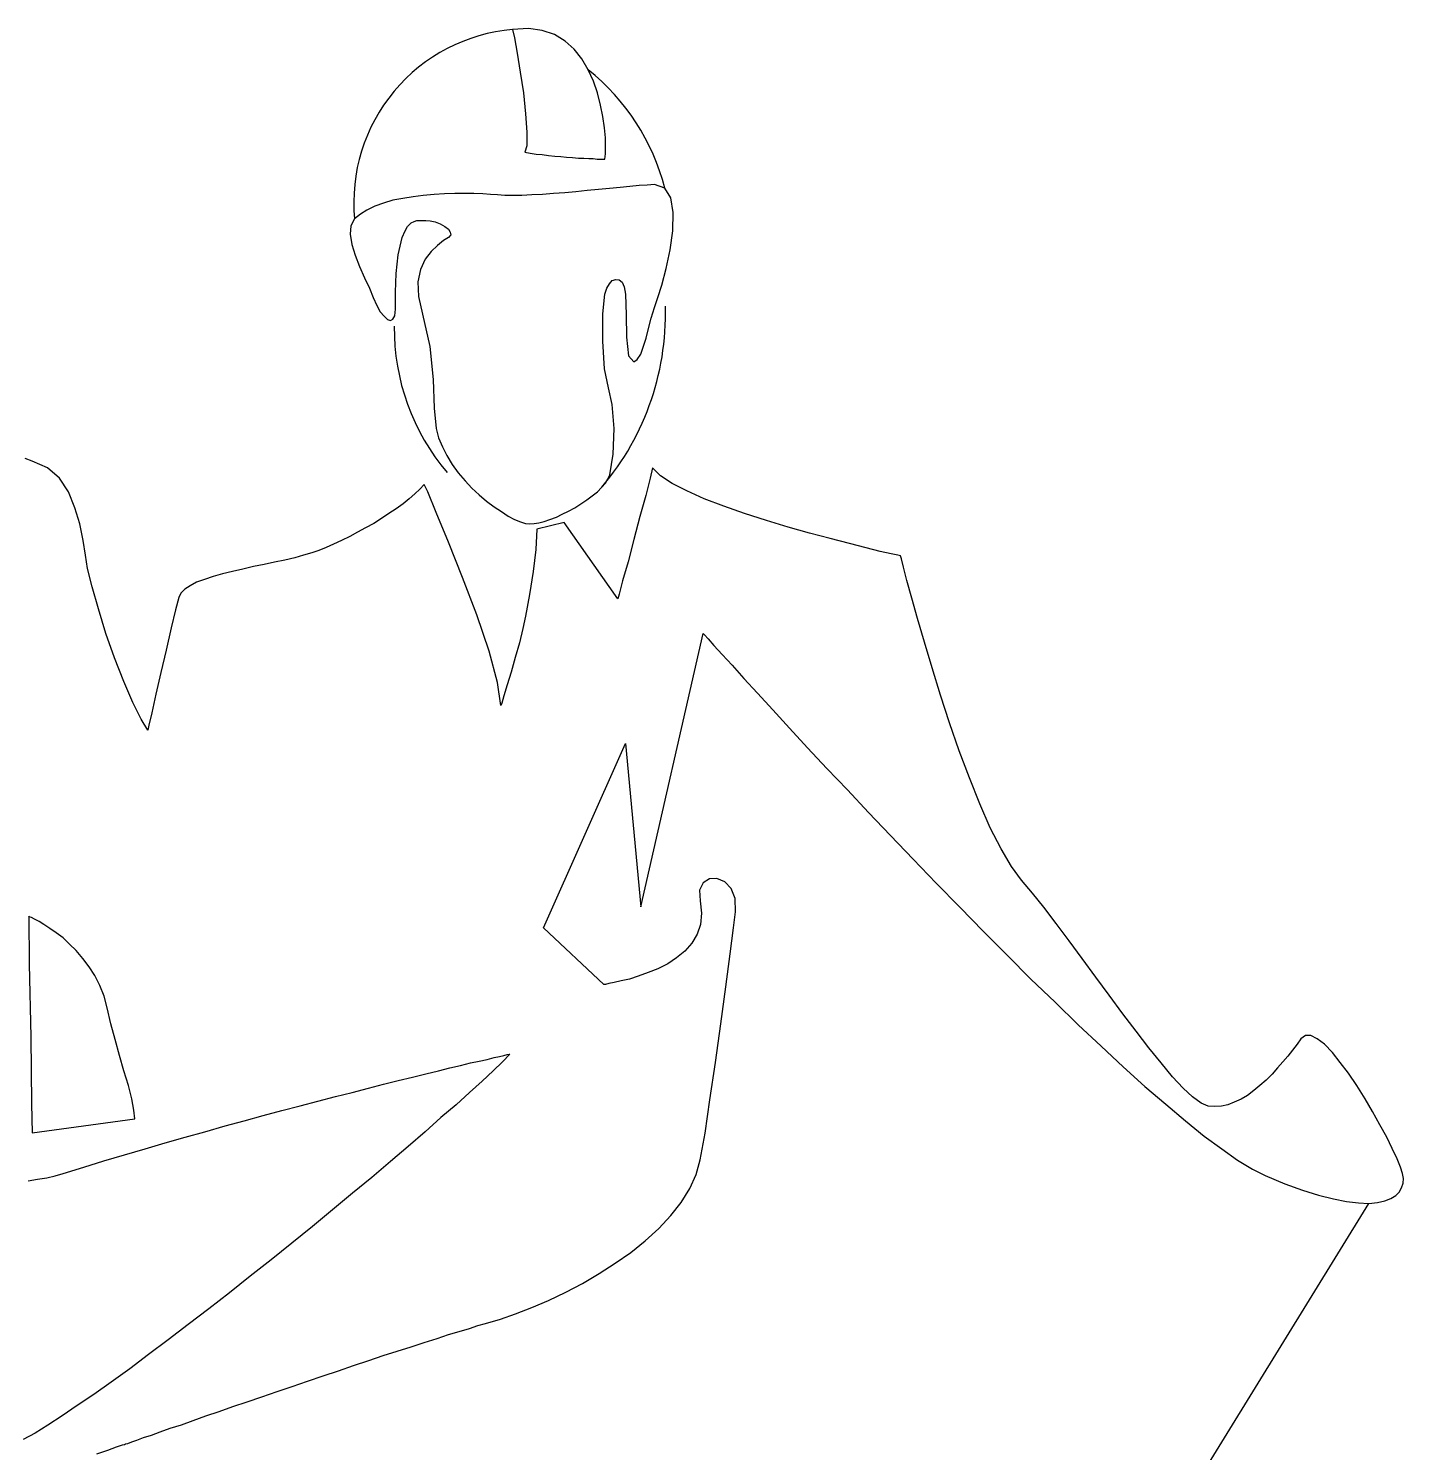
# Model space of a CAD drawing. Header units: millimetres. Extents: x -1583.03 to -1581.69, y 1784.62 to 1786.43.
# Drawn here: x -1582.522 to -1581.691, y 1785.498 to 1786.358 of the extents above; entities that cross this region are included whole.
import ezdxf

# ---------------------------------------------------------------- set-up
doc = ezdxf.new("R2010")
doc.units = ezdxf.units.MM
doc.header["$LTSCALE"] = 10
doc.layers.add('Humanos', color=2, linetype='Continuous')

msp = doc.modelspace()

# ---------------------------------------------------------------- linework, layer by layer
at = {"layer": 'Humanos'}
for p, q in [((-1582.21979, 1786.35807), (-1582.22928, 1786.35747)), ((-1582.22928, 1786.35747), (-1582.22809, 1786.35243)), ((-1582.22809, 1786.35243), (-1582.2266, 1786.34325)), ((-1582.21148, 1786.35689), (-1582.21979, 1786.35807)), ((-1582.20407, 1786.35451), (-1582.21148, 1786.35689)), ((-1582.19755, 1786.35035), (-1582.20407, 1786.35451)), ((-1582.2266, 1786.34325), (-1582.22483, 1786.33169)), ((-1582.19221, 1786.34562), (-1582.19755, 1786.35035)), ((-1582.18747, 1786.33969), (-1582.19221, 1786.34562)), ((-1582.18362, 1786.33317), (-1582.18747, 1786.33969)), ((-1582.22483, 1786.33169), (-1582.22275, 1786.31923)), ((-1582.18035, 1786.32634), (-1582.18362, 1786.33317)), ((-1582.17799, 1786.31923), (-1582.18035, 1786.32634)), ((-1582.22275, 1786.31923), (-1582.22156, 1786.30648)), ((-1582.1762, 1786.31182), (-1582.17799, 1786.31923)), ((-1582.17472, 1786.305), (-1582.1762, 1786.31182)), ((-1582.22156, 1786.30648), (-1582.22068, 1786.29552)), ((-1582.17383, 1786.29818), (-1582.17472, 1786.305)), ((-1582.22068, 1786.29552), (-1582.22068, 1786.28721)), ((-1582.17324, 1786.29196), (-1582.17383, 1786.29818)), ((-1582.17324, 1786.28661), (-1582.17324, 1786.29196)), ((-1582.22068, 1786.28721), (-1582.22186, 1786.28336)), ((-1582.22186, 1786.28336), (-1582.2186, 1786.28276)), ((-1582.2186, 1786.28276), (-1582.21504, 1786.28217)), ((-1582.17354, 1786.27921), (-1582.17324, 1786.28247)), ((-1582.17324, 1786.28247), (-1582.17324, 1786.28661)), ((-1582.21504, 1786.28217), (-1582.21148, 1786.28188)), ((-1582.21148, 1786.28188), (-1582.20763, 1786.28128)), ((-1582.20763, 1786.28128), (-1582.20377, 1786.28099)), ((-1582.20377, 1786.28099), (-1582.20022, 1786.28069)), ((-1582.20022, 1786.28069), (-1582.19667, 1786.2804)), ((-1582.19667, 1786.2804), (-1582.19311, 1786.28009)), ((-1582.19311, 1786.28009), (-1582.18955, 1786.2798)), ((-1582.18955, 1786.2798), (-1582.18628, 1786.2798)), ((-1582.18628, 1786.2798), (-1582.18332, 1786.2795)), ((-1582.18332, 1786.2795), (-1582.18065, 1786.2795)), ((-1582.18065, 1786.2795), (-1582.17828, 1786.27921)), ((-1582.17828, 1786.27921), (-1582.1762, 1786.27921)), ((-1582.1762, 1786.27921), (-1582.17472, 1786.27921)), ((-1582.17472, 1786.27921), (-1582.17354, 1786.27921)), ((-1582.28323, 1786.25727), (-1582.28946, 1786.25638)), ((-1582.27671, 1786.25787), (-1582.28323, 1786.25727)), ((-1582.27049, 1786.25816), (-1582.27671, 1786.25787)), ((-1582.26426, 1786.25845), (-1582.27049, 1786.25816)), ((-1582.25833, 1786.25845), (-1582.26426, 1786.25845)), ((-1582.25269, 1786.25845), (-1582.25833, 1786.25845)), ((-1582.24736, 1786.25816), (-1582.25269, 1786.25845)), ((-1582.24261, 1786.25787), (-1582.24736, 1786.25816)), ((-1582.23846, 1786.25756), (-1582.24261, 1786.25787)), ((-1582.23401, 1786.25727), (-1582.23846, 1786.25756)), ((-1582.22928, 1786.25727), (-1582.23401, 1786.25727)), ((-1582.22364, 1786.25727), (-1582.22928, 1786.25727)), ((-1582.21771, 1786.25756), (-1582.22364, 1786.25727)), ((-1582.21119, 1786.25787), (-1582.21771, 1786.25756)), ((-1582.20467, 1786.25845), (-1582.21119, 1786.25787)), ((-1582.19784, 1786.25875), (-1582.20467, 1786.25845)), ((-1582.19103, 1786.25935), (-1582.19784, 1786.25875)), ((-1582.1842, 1786.26023), (-1582.19103, 1786.25935)), ((-1582.17739, 1786.26083), (-1582.1842, 1786.26023)), ((-1582.17087, 1786.26141), (-1582.17739, 1786.26083)), ((-1582.16435, 1786.26201), (-1582.17087, 1786.26141)), ((-1582.15842, 1786.2626), (-1582.16435, 1786.26201)), ((-1582.15278, 1786.2632), (-1582.15842, 1786.2626)), ((-1582.14803, 1786.26349), (-1582.15278, 1786.2632)), ((-1582.14359, 1786.26379), (-1582.14803, 1786.26349)), ((-1582.13737, 1786.26172), (-1582.14359, 1786.26379)), ((-1582.13381, 1786.25579), (-1582.13737, 1786.26172)), ((-1582.31732, 1786.24837), (-1582.32118, 1786.246)), ((-1582.31258, 1786.25075), (-1582.31732, 1786.24837)), ((-1582.30725, 1786.25252), (-1582.31258, 1786.25075)), ((-1582.30162, 1786.25431), (-1582.30725, 1786.25252)), ((-1582.29569, 1786.25549), (-1582.30162, 1786.25431)), ((-1582.28946, 1786.25638), (-1582.29569, 1786.25549)), ((-1582.13233, 1786.24689), (-1582.13381, 1786.25579)), ((-1582.32474, 1786.24304), (-1582.32711, 1786.23888)), ((-1582.32118, 1786.246), (-1582.32474, 1786.24304)), ((-1582.29271, 1786.23859), (-1582.29065, 1786.24067)), ((-1582.29065, 1786.24067), (-1582.28886, 1786.24155)), ((-1582.28886, 1786.24155), (-1582.28709, 1786.24215)), ((-1582.28709, 1786.24215), (-1582.28501, 1786.24215)), ((-1582.28501, 1786.24215), (-1582.28353, 1786.24215)), ((-1582.28353, 1786.24215), (-1582.28175, 1786.24215)), ((-1582.28175, 1786.24215), (-1582.27909, 1786.24185)), ((-1582.27909, 1786.24185), (-1582.27611, 1786.24126)), ((-1582.27611, 1786.24126), (-1582.27315, 1786.24007)), ((-1582.27315, 1786.24007), (-1582.27018, 1786.23859)), ((-1582.13262, 1786.23592), (-1582.13233, 1786.24689)), ((-1582.32711, 1786.23888), (-1582.3274, 1786.23384)), ((-1582.3274, 1786.23384), (-1582.32651, 1786.22762)), ((-1582.29835, 1786.22139), (-1582.29598, 1786.23176)), ((-1582.29598, 1786.23176), (-1582.29421, 1786.23592)), ((-1582.29421, 1786.23592), (-1582.29271, 1786.23859)), ((-1582.26811, 1786.23176), (-1582.27108, 1786.22999)), ((-1582.27018, 1786.23859), (-1582.26811, 1786.23681)), ((-1582.26811, 1786.23681), (-1582.26693, 1786.23503)), ((-1582.26662, 1786.23355), (-1582.26811, 1786.23176)), ((-1582.26693, 1786.23503), (-1582.26662, 1786.23355)), ((-1582.1341, 1786.22436), (-1582.13262, 1786.23592)), ((-1582.32651, 1786.22762), (-1582.32444, 1786.2211)), ((-1582.27849, 1786.22347), (-1582.28205, 1786.21872)), ((-1582.27463, 1786.22703), (-1582.27849, 1786.22347)), ((-1582.27108, 1786.22999), (-1582.27463, 1786.22703)), ((-1582.13647, 1786.2131), (-1582.1341, 1786.22436)), ((-1582.32444, 1786.2211), (-1582.32178, 1786.21428)), ((-1582.32178, 1786.21428), (-1582.31881, 1786.20746)), ((-1582.29954, 1786.21013), (-1582.29835, 1786.22139)), ((-1582.28205, 1786.21872), (-1582.28501, 1786.2125)), ((-1582.31881, 1786.20746), (-1582.31584, 1786.20123)), ((-1582.30013, 1786.19886), (-1582.29954, 1786.21013)), ((-1582.28501, 1786.2125), (-1582.28649, 1786.20509)), ((-1582.28649, 1786.20509), (-1582.28619, 1786.19619)), ((-1582.17087, 1786.2039), (-1582.16908, 1786.20598)), ((-1582.16908, 1786.20598), (-1582.16702, 1786.20657)), ((-1582.16702, 1786.20657), (-1582.16494, 1786.20627)), ((-1582.16494, 1786.20627), (-1582.16316, 1786.20479)), ((-1582.13914, 1786.20302), (-1582.13647, 1786.2131)), ((-1582.31584, 1786.20123), (-1582.31347, 1786.1956)), ((-1582.30013, 1786.18849), (-1582.30013, 1786.19886)), ((-1582.17472, 1786.18582), (-1582.17354, 1786.19767)), ((-1582.17354, 1786.19767), (-1582.17235, 1786.20123)), ((-1582.17235, 1786.20123), (-1582.17087, 1786.2039)), ((-1582.16316, 1786.20479), (-1582.16198, 1786.20212)), ((-1582.16198, 1786.20212), (-1582.16108, 1786.19767)), ((-1582.16108, 1786.19767), (-1582.16079, 1786.18522)), ((-1582.14151, 1786.1956), (-1582.13914, 1786.20302)), ((-1582.31347, 1786.1956), (-1582.31139, 1786.19086)), ((-1582.31139, 1786.19086), (-1582.30932, 1786.18701)), ((-1582.30043, 1786.18463), (-1582.30013, 1786.18849)), ((-1582.28619, 1786.19619), (-1582.28382, 1786.18553)), ((-1582.14567, 1786.18315), (-1582.14359, 1786.18967)), ((-1582.14359, 1786.18967), (-1582.14151, 1786.1956)), ((-1582.30932, 1786.18701), (-1582.30695, 1786.18434)), ((-1582.30695, 1786.18434), (-1582.30487, 1786.18226)), ((-1582.30487, 1786.18226), (-1582.3031, 1786.18166)), ((-1582.3031, 1786.18166), (-1582.30162, 1786.18255)), ((-1582.30162, 1786.18255), (-1582.30043, 1786.18463)), ((-1582.28382, 1786.18553), (-1582.27938, 1786.16595)), ((-1582.17472, 1786.16921), (-1582.17472, 1786.18582)), ((-1582.16079, 1786.18522), (-1582.1605, 1786.17158)), ((-1582.14715, 1786.17693), (-1582.14567, 1786.18315)), ((-1582.1605, 1786.17158), (-1582.15931, 1786.16032)), ((-1582.15041, 1786.16566), (-1582.14863, 1786.17099)), ((-1582.14863, 1786.17099), (-1582.14715, 1786.17693)), ((-1582.27938, 1786.16595), (-1582.2773, 1786.14609)), ((-1582.17383, 1786.15261), (-1582.17472, 1786.16921)), ((-1582.1519, 1786.1615), (-1582.15041, 1786.16566)), ((-1582.15931, 1786.16032), (-1582.15604, 1786.15677)), ((-1582.15604, 1786.15677), (-1582.15397, 1786.15825)), ((-1582.15397, 1786.15825), (-1582.1519, 1786.1615)), ((-1582.2773, 1786.14609), (-1582.27671, 1786.12889)), ((-1582.17146, 1786.14105), (-1582.17383, 1786.15261)), ((-1582.16908, 1786.13097), (-1582.17146, 1786.14105)), ((-1582.27671, 1786.12889), (-1582.27553, 1786.11644)), ((-1582.1679, 1786.11644), (-1582.16908, 1786.13097)), ((-1582.27553, 1786.11644), (-1582.27404, 1786.11081)), ((-1582.27404, 1786.11081), (-1582.27166, 1786.10547)), ((-1582.1685, 1786.10103), (-1582.1679, 1786.11644)), ((-1582.27166, 1786.10547), (-1582.269, 1786.10013)), ((-1582.51951, 1786.09688), (-1582.52366, 1786.09836)), ((-1582.51031, 1786.09272), (-1582.51951, 1786.09688)), ((-1582.269, 1786.10013), (-1582.26574, 1786.0948)), ((-1582.26574, 1786.0948), (-1582.26218, 1786.08976)), ((-1582.17058, 1786.08857), (-1582.1685, 1786.10103)), ((-1582.5029, 1786.0865), (-1582.51031, 1786.09272)), ((-1582.49757, 1786.0782), (-1582.5029, 1786.0865)), ((-1582.26218, 1786.08976), (-1582.25803, 1786.08502)), ((-1582.25803, 1786.08502), (-1582.25388, 1786.08056)), ((-1582.17324, 1786.08353), (-1582.17175, 1786.08591)), ((-1582.17175, 1786.08591), (-1582.17058, 1786.08857)), ((-1582.14626, 1786.0865), (-1582.14893, 1786.07612)), ((-1582.14478, 1786.09272), (-1582.14626, 1786.0865)), ((-1582.14003, 1786.08798), (-1582.14478, 1786.09272)), ((-1582.13291, 1786.08324), (-1582.14003, 1786.08798)), ((-1582.49371, 1786.06871), (-1582.49757, 1786.0782)), ((-1582.28827, 1786.07701), (-1582.29183, 1786.07404)), ((-1582.2853, 1786.07998), (-1582.28827, 1786.07701)), ((-1582.28264, 1786.08264), (-1582.2853, 1786.07998)), ((-1582.28057, 1786.0782), (-1582.28264, 1786.08264)), ((-1582.27553, 1786.06575), (-1582.28057, 1786.0782)), ((-1582.25388, 1786.08056), (-1582.24944, 1786.07642)), ((-1582.24944, 1786.07642), (-1582.24498, 1786.07256)), ((-1582.18124, 1786.07583), (-1582.17799, 1786.0782)), ((-1582.17799, 1786.0782), (-1582.17562, 1786.08087)), ((-1582.17562, 1786.08087), (-1582.17324, 1786.08353)), ((-1582.14893, 1786.07612), (-1582.15249, 1786.06338)), ((-1582.12402, 1786.07879), (-1582.13291, 1786.08324)), ((-1582.11365, 1786.07404), (-1582.12402, 1786.07879)), ((-1582.49075, 1786.05892), (-1582.49371, 1786.06871)), ((-1582.29954, 1786.06811), (-1582.30398, 1786.06515)), ((-1582.29538, 1786.07108), (-1582.29954, 1786.06811)), ((-1582.29183, 1786.07404), (-1582.29538, 1786.07108)), ((-1582.24498, 1786.07256), (-1582.24054, 1786.0693)), ((-1582.24054, 1786.0693), (-1582.23609, 1786.06634)), ((-1582.19548, 1786.06663), (-1582.19162, 1786.06871)), ((-1582.19162, 1786.06871), (-1582.18807, 1786.07108)), ((-1582.18807, 1786.07108), (-1582.18451, 1786.07346)), ((-1582.18451, 1786.07346), (-1582.18124, 1786.07583)), ((-1582.10178, 1786.0696), (-1582.11365, 1786.07404)), ((-1582.08933, 1786.06515), (-1582.10178, 1786.0696)), ((-1582.48867, 1786.04885), (-1582.49075, 1786.05892)), ((-1582.31318, 1786.05922), (-1582.31822, 1786.05655)), ((-1582.30843, 1786.06219), (-1582.31318, 1786.05922)), ((-1582.30398, 1786.06515), (-1582.30843, 1786.06219)), ((-1582.26811, 1786.04795), (-1582.27553, 1786.06575)), ((-1582.23609, 1786.06634), (-1582.23194, 1786.06367)), ((-1582.23194, 1786.06367), (-1582.22809, 1786.06159)), ((-1582.22809, 1786.06159), (-1582.22453, 1786.06011)), ((-1582.22453, 1786.06011), (-1582.22156, 1786.05922)), ((-1582.22156, 1786.05922), (-1582.21889, 1786.05892)), ((-1582.21889, 1786.05892), (-1582.21623, 1786.05922)), ((-1582.21623, 1786.05922), (-1582.21356, 1786.05952)), ((-1582.19815, 1786.05982), (-1582.21475, 1786.05567)), ((-1582.21356, 1786.05952), (-1582.21029, 1786.06041)), ((-1582.21029, 1786.06041), (-1582.20675, 1786.06159)), ((-1582.20675, 1786.06159), (-1582.20288, 1786.06307)), ((-1582.20288, 1786.06307), (-1582.19933, 1786.06486)), ((-1582.19933, 1786.06486), (-1582.19548, 1786.06663)), ((-1582.16583, 1786.01357), (-1582.19815, 1786.05982)), ((-1582.15249, 1786.06338), (-1582.15604, 1786.04944)), ((-1582.076, 1786.061), (-1582.08933, 1786.06515)), ((-1582.06295, 1786.05686), (-1582.076, 1786.061)), ((-1582.3277, 1786.05122), (-1582.33274, 1786.04885)), ((-1582.32296, 1786.05388), (-1582.3277, 1786.05122)), ((-1582.31822, 1786.05655), (-1582.32296, 1786.05388)), ((-1582.21475, 1786.05567), (-1582.21533, 1786.04351)), ((-1582.04991, 1786.0533), (-1582.06295, 1786.05686)), ((-1582.03745, 1786.05003), (-1582.04991, 1786.0533)), ((-1582.48719, 1786.03995), (-1582.48867, 1786.04885)), ((-1582.34638, 1786.04291), (-1582.35053, 1786.04143)), ((-1582.34194, 1786.0447), (-1582.34638, 1786.04291)), ((-1582.33748, 1786.04677), (-1582.34194, 1786.0447)), ((-1582.33274, 1786.04885), (-1582.33748, 1786.04677)), ((-1582.25952, 1786.02661), (-1582.26811, 1786.04795)), ((-1582.21533, 1786.04351), (-1582.21682, 1786.03017)), ((-1582.15604, 1786.04944), (-1582.1596, 1786.0361)), ((-1582.02589, 1786.04707), (-1582.03745, 1786.05003)), ((-1582.01582, 1786.04439), (-1582.02589, 1786.04707)), ((-1582.00722, 1786.04232), (-1582.01582, 1786.04439)), ((-1582.0007, 1786.04084), (-1582.00722, 1786.04232)), ((-1582.48601, 1786.03195), (-1582.48719, 1786.03995)), ((-1582.3858, 1786.03314), (-1582.39232, 1786.03165)), ((-1582.37927, 1786.03431), (-1582.3858, 1786.03314)), ((-1582.37306, 1786.0358), (-1582.37927, 1786.03431)), ((-1582.36683, 1786.03699), (-1582.37306, 1786.0358)), ((-1582.36091, 1786.03847), (-1582.36683, 1786.03699)), ((-1582.35557, 1786.03995), (-1582.36091, 1786.03847)), ((-1582.35053, 1786.04143), (-1582.35557, 1786.03995)), ((-1582.1596, 1786.0361), (-1582.16286, 1786.02454)), ((-1581.99654, 1786.03995), (-1582.0007, 1786.04084)), ((-1581.99506, 1786.03966), (-1581.99654, 1786.03995)), ((-1581.99447, 1786.03787), (-1581.99506, 1786.03966)), ((-1581.99328, 1786.03283), (-1581.99447, 1786.03787)), ((-1582.48334, 1786.02098), (-1582.48601, 1786.03195)), ((-1582.41544, 1786.02542), (-1582.42019, 1786.02365)), ((-1582.41011, 1786.02721), (-1582.41544, 1786.02542)), ((-1582.40448, 1786.02869), (-1582.41011, 1786.02721)), ((-1582.39855, 1786.03017), (-1582.40448, 1786.02869)), ((-1582.39232, 1786.03165), (-1582.39855, 1786.03017)), ((-1582.25092, 1786.00408), (-1582.25952, 1786.02661)), ((-1582.21682, 1786.03017), (-1582.2192, 1786.01623)), ((-1582.16286, 1786.02454), (-1582.16494, 1786.01653)), ((-1581.9912, 1786.02483), (-1581.99328, 1786.03283)), ((-1581.98824, 1786.01416), (-1581.9912, 1786.02483)), ((-1582.47949, 1786.00764), (-1582.48334, 1786.02098)), ((-1582.42968, 1786.01713), (-1582.43087, 1786.01446)), ((-1582.42731, 1786.0195), (-1582.42968, 1786.01713)), ((-1582.42404, 1786.02157), (-1582.42731, 1786.0195)), ((-1582.42019, 1786.02365), (-1582.42404, 1786.02157)), ((-1582.2192, 1786.01623), (-1582.22156, 1786.00318)), ((-1582.16494, 1786.01653), (-1582.16583, 1786.01357)), ((-1582.47504, 1785.99281), (-1582.47949, 1786.00764)), ((-1582.43087, 1786.01446), (-1582.43293, 1786.00705)), ((-1581.98468, 1786.0017), (-1581.98824, 1786.01416)), ((-1582.43293, 1786.00705), (-1582.43561, 1785.99608)), ((-1582.2435, 1785.98214), (-1582.25092, 1786.00408)), ((-1582.22156, 1786.00318), (-1582.22305, 1785.99578)), ((-1581.98053, 1785.98748), (-1581.98468, 1786.0017)), ((-1582.4697, 1785.97799), (-1582.47504, 1785.99281)), ((-1582.43561, 1785.99608), (-1582.43857, 1785.98273)), ((-1582.22305, 1785.99578), (-1582.22512, 1785.98718)), ((-1582.1519, 1785.82768), (-1582.11425, 1785.99281)), ((-1582.11425, 1785.99281), (-1582.11335, 1785.99193)), ((-1582.11335, 1785.99193), (-1582.11128, 1785.98956)), ((-1582.43857, 1785.98273), (-1582.44184, 1785.96909)), ((-1582.23846, 1785.96316), (-1582.2435, 1785.98214)), ((-1582.22512, 1785.98718), (-1582.22779, 1785.97829)), ((-1582.11128, 1785.98956), (-1582.10772, 1785.9854)), ((-1582.10772, 1785.9854), (-1582.10268, 1785.98006)), ((-1581.97579, 1785.97206), (-1581.98053, 1785.98748)), ((-1582.46406, 1785.96376), (-1582.4697, 1785.97799)), ((-1582.22779, 1785.97829), (-1582.23016, 1785.9694)), ((-1582.10268, 1785.98006), (-1582.09674, 1785.97354)), ((-1582.09674, 1785.97354), (-1582.08964, 1785.96553)), ((-1582.44184, 1785.96909), (-1582.4448, 1785.95605)), ((-1582.23016, 1785.9694), (-1582.23253, 1785.96168)), ((-1582.08964, 1785.96553), (-1582.08133, 1785.95664)), ((-1581.97075, 1785.95545), (-1581.97579, 1785.97206)), ((-1582.45873, 1785.95101), (-1582.46406, 1785.96376)), ((-1582.4448, 1785.95605), (-1582.44717, 1785.94479)), ((-1582.23639, 1785.94923), (-1582.23846, 1785.96316)), ((-1582.23253, 1785.96168), (-1582.23461, 1785.95516)), ((-1582.08133, 1785.95664), (-1582.07214, 1785.94656)), ((-1582.45369, 1785.94093), (-1582.45873, 1785.95101)), ((-1582.2358, 1785.95072), (-1582.23639, 1785.94923)), ((-1582.23461, 1785.95516), (-1582.2358, 1785.95072)), ((-1581.96541, 1785.93885), (-1581.97075, 1785.95545)), ((-1582.44954, 1785.9344), (-1582.45369, 1785.94093)), ((-1582.44717, 1785.94479), (-1582.44895, 1785.93737)), ((-1582.07214, 1785.94656), (-1582.06206, 1785.93559)), ((-1581.95949, 1785.92195), (-1581.96541, 1785.93885)), ((-1582.44895, 1785.93737), (-1582.44954, 1785.9344)), ((-1582.06206, 1785.93559), (-1582.05109, 1785.92373)), ((-1582.2106, 1785.81493), (-1582.16108, 1785.9264)), ((-1582.16108, 1785.9264), (-1582.1519, 1785.82768)), ((-1582.05109, 1785.92373), (-1582.03953, 1785.91128)), ((-1581.95326, 1785.90564), (-1581.95949, 1785.92195)), ((-1582.03953, 1785.91128), (-1582.02708, 1785.89823)), ((-1581.94703, 1785.88994), (-1581.95326, 1785.90564)), ((-1582.02708, 1785.89823), (-1582.01432, 1785.8846)), ((-1581.94081, 1785.87541), (-1581.94703, 1785.88994)), ((-1582.01432, 1785.8846), (-1582.00099, 1785.87066)), ((-1582.00099, 1785.87066), (-1581.98735, 1785.85643)), ((-1581.93428, 1785.86266), (-1581.94081, 1785.87541)), ((-1581.92805, 1785.85198), (-1581.93428, 1785.86266)), ((-1581.98735, 1785.85643), (-1581.97342, 1785.8419)), ((-1582.11038, 1785.84458), (-1582.11425, 1785.84221)), ((-1582.10594, 1785.84487), (-1582.11038, 1785.84458)), ((-1582.1012, 1785.8428), (-1582.10594, 1785.84487)), ((-1581.92183, 1785.84369), (-1581.92805, 1785.85198)), ((-1582.11425, 1785.84221), (-1582.11632, 1785.83776)), ((-1582.11632, 1785.83776), (-1582.11602, 1785.83124)), ((-1582.09734, 1785.83865), (-1582.1012, 1785.8428)), ((-1582.09497, 1785.83272), (-1582.09734, 1785.83865)), ((-1581.97342, 1785.8419), (-1581.95918, 1785.82738)), ((-1581.91531, 1785.83598), (-1581.92183, 1785.84369)), ((-1581.90849, 1785.82738), (-1581.91531, 1785.83598)), ((-1582.11602, 1785.83124), (-1582.11513, 1785.82382)), ((-1582.09468, 1785.82472), (-1582.09497, 1785.83272)), ((-1581.95918, 1785.82738), (-1581.94496, 1785.81285)), ((-1581.90108, 1785.8176), (-1581.90849, 1785.82738)), ((-1582.52158, 1785.82205), (-1582.52129, 1785.79299)), ((-1582.52129, 1785.82174), (-1582.52158, 1785.82205)), ((-1582.51981, 1785.82116), (-1582.52129, 1785.82174)), ((-1582.51803, 1785.82026), (-1582.51981, 1785.82116)), ((-1582.51535, 1785.81878), (-1582.51803, 1785.82026)), ((-1582.51239, 1785.817), (-1582.51535, 1785.81878)), ((-1582.11513, 1785.82382), (-1582.11573, 1785.817)), ((-1582.09586, 1785.81493), (-1582.09468, 1785.82472)), ((-1582.50883, 1785.81464), (-1582.51239, 1785.817)), ((-1582.50498, 1785.81196), (-1582.50883, 1785.81464)), ((-1582.50083, 1785.809), (-1582.50498, 1785.81196)), ((-1582.17412, 1785.78084), (-1582.2106, 1785.81493)), ((-1582.1178, 1785.81108), (-1582.12106, 1785.80573)), ((-1582.11573, 1785.817), (-1582.1178, 1785.81108)), ((-1582.09793, 1785.79921), (-1582.09586, 1785.81493)), ((-1581.94496, 1785.81285), (-1581.93042, 1785.79832)), ((-1581.89307, 1785.80722), (-1581.90108, 1785.8176)), ((-1582.49698, 1785.80514), (-1582.50083, 1785.809)), ((-1582.49282, 1785.80129), (-1582.49698, 1785.80514)), ((-1582.48897, 1785.79655), (-1582.49282, 1785.80129)), ((-1582.12521, 1785.801), (-1582.13025, 1785.79684)), ((-1582.12106, 1785.80573), (-1582.12521, 1785.801)), ((-1581.88536, 1785.79655), (-1581.89307, 1785.80722)), ((-1582.52129, 1785.79299), (-1582.52039, 1785.74911)), ((-1582.48512, 1785.79151), (-1582.48897, 1785.79655)), ((-1582.13559, 1785.79328), (-1582.14151, 1785.79032)), ((-1582.13025, 1785.79684), (-1582.13559, 1785.79328)), ((-1582.10061, 1785.77935), (-1582.09793, 1785.79921)), ((-1581.93042, 1785.79832), (-1581.9162, 1785.78409)), ((-1581.87707, 1785.78528), (-1581.88536, 1785.79655)), ((-1582.48156, 1785.78617), (-1582.48512, 1785.79151)), ((-1582.4786, 1785.78024), (-1582.48156, 1785.78617)), ((-1582.15871, 1785.78409), (-1582.16375, 1785.78291)), ((-1582.15338, 1785.78588), (-1582.15871, 1785.78409)), ((-1582.14745, 1785.78795), (-1582.15338, 1785.78588)), ((-1582.14151, 1785.79032), (-1582.14745, 1785.78795)), ((-1581.9162, 1785.78409), (-1581.90167, 1785.77016)), ((-1581.86906, 1785.77431), (-1581.87707, 1785.78528)), ((-1582.47593, 1785.77372), (-1582.4786, 1785.78024)), ((-1582.17324, 1785.78084), (-1582.17412, 1785.78084)), ((-1582.17116, 1785.78143), (-1582.17324, 1785.78084)), ((-1582.1679, 1785.78203), (-1582.17116, 1785.78143)), ((-1582.16375, 1785.78291), (-1582.1679, 1785.78203)), ((-1582.10357, 1785.75711), (-1582.10061, 1785.77935)), ((-1582.47414, 1785.7666), (-1582.47593, 1785.77372)), ((-1582.47208, 1785.75711), (-1582.47414, 1785.7666)), ((-1581.90167, 1785.77016), (-1581.88773, 1785.75652)), ((-1581.86075, 1785.76304), (-1581.86906, 1785.77431)), ((-1581.85275, 1785.75267), (-1581.86075, 1785.76304)), ((-1582.46941, 1785.74763), (-1582.47208, 1785.75711)), ((-1582.10682, 1785.7337), (-1582.10357, 1785.75711)), ((-1581.88773, 1785.75652), (-1581.8738, 1785.74348)), ((-1581.84504, 1785.74259), (-1581.85275, 1785.75267)), ((-1581.75047, 1785.75), (-1581.75313, 1785.74792)), ((-1581.74721, 1785.75), (-1581.75047, 1785.75)), ((-1581.74336, 1785.74792), (-1581.74721, 1785.75)), ((-1582.52039, 1785.74911), (-1582.51981, 1785.70879)), ((-1582.46674, 1785.73784), (-1582.46941, 1785.74763)), ((-1581.8738, 1785.74348), (-1581.86046, 1785.73103)), ((-1581.83763, 1785.73339), (-1581.84504, 1785.74259)), ((-1581.75817, 1785.74111), (-1581.76114, 1785.73755)), ((-1581.75551, 1785.74467), (-1581.75817, 1785.74111)), ((-1581.75313, 1785.74792), (-1581.75551, 1785.74467)), ((-1581.73891, 1785.74467), (-1581.74336, 1785.74792)), ((-1581.73416, 1785.73963), (-1581.73891, 1785.74467)), ((-1582.46406, 1785.72866), (-1582.46674, 1785.73784)), ((-1582.2607, 1785.73191), (-1582.25477, 1785.73339)), ((-1582.25477, 1785.73339), (-1582.24944, 1785.73458)), ((-1582.24944, 1785.73458), (-1582.24469, 1785.73547)), ((-1582.24469, 1785.73547), (-1582.24054, 1785.73666)), ((-1582.2355, 1785.73399), (-1582.24113, 1785.72866)), ((-1582.24054, 1785.73666), (-1582.23728, 1785.73726)), ((-1582.23728, 1785.73726), (-1582.23461, 1785.73784)), ((-1582.23105, 1785.73874), (-1582.2355, 1785.73399)), ((-1582.23461, 1785.73784), (-1582.23253, 1785.73843)), ((-1582.23253, 1785.73843), (-1582.23135, 1785.73874)), ((-1582.23135, 1785.73874), (-1582.23105, 1785.73874)), ((-1582.11009, 1785.71117), (-1582.10682, 1785.7337)), ((-1581.83082, 1785.7251), (-1581.83763, 1785.73339)), ((-1581.7641, 1785.73399), (-1581.76737, 1785.73043)), ((-1581.76114, 1785.73755), (-1581.7641, 1785.73399)), ((-1581.72941, 1785.7337), (-1581.73416, 1785.73963)), ((-1581.72437, 1785.72718), (-1581.72941, 1785.7337)), ((-1582.4614, 1785.71976), (-1582.46406, 1785.72866)), ((-1582.29835, 1785.72273), (-1582.28975, 1785.7248)), ((-1582.28975, 1785.7248), (-1582.28175, 1785.72687)), ((-1582.28175, 1785.72687), (-1582.27404, 1785.72866)), ((-1582.27404, 1785.72866), (-1582.26722, 1785.73043)), ((-1582.26722, 1785.73043), (-1582.2607, 1785.73191)), ((-1582.24113, 1785.72866), (-1582.24765, 1785.72243)), ((-1581.86046, 1785.73103), (-1581.84742, 1785.71917)), ((-1581.82429, 1785.71827), (-1581.83082, 1785.7251)), ((-1581.77062, 1785.72658), (-1581.77418, 1785.72302)), ((-1581.76737, 1785.73043), (-1581.77062, 1785.72658)), ((-1581.71934, 1785.71976), (-1581.72437, 1785.72718)), ((-1582.45933, 1785.71175), (-1582.4614, 1785.71976)), ((-1582.3363, 1785.71323), (-1582.32622, 1785.71561)), ((-1582.32622, 1785.71561), (-1582.31643, 1785.71827)), ((-1582.31643, 1785.71827), (-1582.30725, 1785.72065)), ((-1582.30725, 1785.72065), (-1582.29835, 1785.72273)), ((-1582.25536, 1785.71561), (-1582.26337, 1785.70819)), ((-1582.24765, 1785.72243), (-1582.25536, 1785.71561)), ((-1581.84742, 1785.71917), (-1581.83467, 1785.7085)), ((-1581.81866, 1785.71294), (-1581.82429, 1785.71827)), ((-1581.7816, 1785.71679), (-1581.78545, 1785.71383)), ((-1581.77804, 1785.71976), (-1581.7816, 1785.71679)), ((-1581.77418, 1785.72302), (-1581.77804, 1785.71976)), ((-1581.7143, 1785.71175), (-1581.71934, 1785.71976)), ((-1582.51981, 1785.70879), (-1582.51951, 1785.6913)), ((-1582.45814, 1785.70494), (-1582.45933, 1785.71175)), ((-1582.3686, 1785.70465), (-1582.35764, 1785.70761)), ((-1582.35764, 1785.70761), (-1582.34697, 1785.71027)), ((-1582.34697, 1785.71027), (-1582.3363, 1785.71323)), ((-1582.26337, 1785.70819), (-1582.27256, 1785.70049)), ((-1582.11306, 1785.69101), (-1582.11009, 1785.71117)), ((-1581.83467, 1785.7085), (-1581.82281, 1785.69842)), ((-1581.81331, 1785.70909), (-1581.81866, 1785.71294)), ((-1581.80917, 1785.70731), (-1581.81331, 1785.70909)), ((-1581.80531, 1785.70701), (-1581.80917, 1785.70731)), ((-1581.80117, 1785.70731), (-1581.80531, 1785.70701)), ((-1581.79731, 1785.70819), (-1581.80117, 1785.70731)), ((-1581.79346, 1785.70967), (-1581.79731, 1785.70819)), ((-1581.7893, 1785.71146), (-1581.79346, 1785.70967)), ((-1581.78545, 1785.71383), (-1581.7893, 1785.71146)), ((-1581.70985, 1785.70405), (-1581.7143, 1785.71175)), ((-1582.51951, 1785.6913), (-1582.45754, 1785.69961)), ((-1582.45754, 1785.69961), (-1582.45814, 1785.70494)), ((-1582.403, 1785.69545), (-1582.39143, 1785.69842)), ((-1582.39143, 1785.69842), (-1582.37987, 1785.70167)), ((-1582.37987, 1785.70167), (-1582.3686, 1785.70465)), ((-1582.27256, 1785.70049), (-1582.28205, 1785.69189)), ((-1581.82281, 1785.69842), (-1581.81154, 1785.68922)), ((-1581.7054, 1785.69605), (-1581.70985, 1785.70405)), ((-1582.42701, 1785.68863), (-1582.41515, 1785.69189)), ((-1582.41515, 1785.69189), (-1582.403, 1785.69545)), ((-1582.28205, 1785.69189), (-1582.29242, 1785.683)), ((-1582.11602, 1785.675), (-1582.11306, 1785.69101)), ((-1581.81154, 1785.68922), (-1581.80086, 1785.68152)), ((-1581.70126, 1785.68863), (-1581.7054, 1785.69605)), ((-1582.46377, 1785.67796), (-1582.45132, 1785.68152)), ((-1582.45132, 1785.68152), (-1582.43916, 1785.68507)), ((-1582.43916, 1785.68507), (-1582.42701, 1785.68863)), ((-1582.29242, 1785.683), (-1582.3031, 1785.67381)), ((-1581.80086, 1785.68152), (-1581.79138, 1785.67469)), ((-1581.69799, 1785.68181), (-1581.70126, 1785.68863)), ((-1581.69503, 1785.67558), (-1581.69799, 1785.68181)), ((-1582.48838, 1785.67054), (-1582.47622, 1785.6744)), ((-1582.47622, 1785.6744), (-1582.46377, 1785.67796)), ((-1582.3031, 1785.67381), (-1582.31436, 1785.66432)), ((-1582.11839, 1785.6661), (-1582.11602, 1785.675)), ((-1581.79138, 1785.67469), (-1581.78249, 1785.66936)), ((-1581.69295, 1785.67054), (-1581.69503, 1785.67558)), ((-1582.51625, 1785.66313), (-1582.51062, 1785.66402)), ((-1582.51062, 1785.66402), (-1582.50558, 1785.66521)), ((-1582.50558, 1785.66521), (-1582.50083, 1785.66669)), ((-1582.50083, 1785.66669), (-1582.48838, 1785.67054)), ((-1582.31436, 1785.66432), (-1582.32592, 1785.65484)), ((-1582.12225, 1785.6575), (-1582.11839, 1785.6661)), ((-1581.78249, 1785.66936), (-1581.77478, 1785.6655)), ((-1581.77478, 1785.6655), (-1581.76292, 1785.66046)), ((-1581.69176, 1785.66669), (-1581.69295, 1785.67054)), ((-1581.69118, 1785.66373), (-1581.69176, 1785.66669)), ((-1581.69147, 1785.66076), (-1581.69118, 1785.66373)), ((-1582.52188, 1785.66225), (-1582.51625, 1785.66313)), ((-1582.32592, 1785.65484), (-1582.33808, 1785.64476)), ((-1582.12758, 1785.6492), (-1582.12225, 1785.6575)), ((-1581.76292, 1785.66046), (-1581.75225, 1785.65661)), ((-1581.75225, 1785.65661), (-1581.74246, 1785.65365)), ((-1581.69591, 1785.65335), (-1581.69384, 1785.65542)), ((-1581.69384, 1785.65542), (-1581.69236, 1785.65809)), ((-1581.69236, 1785.65809), (-1581.69147, 1785.66076)), ((-1582.13381, 1785.6412), (-1582.12758, 1785.6492)), ((-1582.02323, 1785.14373), (-1581.71223, 1785.64861)), ((-1581.74246, 1785.65365), (-1581.73357, 1785.65128)), ((-1581.73357, 1785.65128), (-1581.72556, 1785.6498)), ((-1581.72556, 1785.6498), (-1581.71844, 1785.6489)), ((-1581.71844, 1785.6489), (-1581.71223, 1785.64861)), ((-1581.71223, 1785.64861), (-1581.70688, 1785.6492)), ((-1581.70688, 1785.6492), (-1581.70244, 1785.65009)), ((-1581.70244, 1785.65009), (-1581.69888, 1785.65157)), ((-1581.69888, 1785.65157), (-1581.69591, 1785.65335)), ((-1582.33808, 1785.64476), (-1582.35023, 1785.63467)), ((-1582.14093, 1785.63348), (-1582.13381, 1785.6412)), ((-1582.35023, 1785.63467), (-1582.36268, 1785.62459)), ((-1582.14922, 1785.62608), (-1582.14093, 1785.63348)), ((-1582.36268, 1785.62459), (-1582.37512, 1785.61451)), ((-1582.15782, 1785.61896), (-1582.14922, 1785.62608)), ((-1582.37512, 1785.61451), (-1582.38787, 1785.60472)), ((-1582.1771, 1785.60621), (-1582.16731, 1785.61244)), ((-1582.16731, 1785.61244), (-1582.15782, 1785.61896)), ((-1582.38787, 1785.60472), (-1582.40032, 1785.59464)), ((-1582.18717, 1785.60028), (-1582.1771, 1785.60621)), ((-1582.40032, 1785.59464), (-1582.41278, 1785.58487)), ((-1582.20763, 1785.58991), (-1582.19725, 1785.59495)), ((-1582.19725, 1785.59495), (-1582.18717, 1785.60028)), ((-1582.21771, 1785.58575), (-1582.20763, 1785.58991)), ((-1582.41278, 1785.58487), (-1582.42523, 1785.57538)), ((-1582.24558, 1785.57598), (-1582.23669, 1785.57864)), ((-1582.23669, 1785.57864), (-1582.22749, 1785.5819)), ((-1582.22749, 1785.5819), (-1582.21771, 1785.58575)), ((-1582.42523, 1785.57538), (-1582.43739, 1785.56619)), ((-1582.27493, 1785.56707), (-1582.26811, 1785.56945)), ((-1582.26811, 1785.56945), (-1582.26158, 1785.57123)), ((-1582.26158, 1785.57123), (-1582.25536, 1785.573)), ((-1582.25536, 1785.573), (-1582.25032, 1785.57479)), ((-1582.25032, 1785.57479), (-1582.24558, 1785.57598)), ((-1582.43739, 1785.56619), (-1582.44925, 1785.5573)), ((-1582.29894, 1785.55937), (-1582.29065, 1785.56203)), ((-1582.29065, 1785.56203), (-1582.28264, 1785.5647)), ((-1582.28264, 1785.5647), (-1582.27493, 1785.56707)), ((-1582.44925, 1785.5573), (-1582.46052, 1785.5487)), ((-1582.32534, 1785.55077), (-1582.31614, 1785.55374)), ((-1582.31614, 1785.55374), (-1582.30754, 1785.5567)), ((-1582.30754, 1785.5567), (-1582.29894, 1785.55937)), ((-1582.46052, 1785.5487), (-1582.47178, 1785.54069)), ((-1582.3532, 1785.54129), (-1582.34371, 1785.54454)), ((-1582.34371, 1785.54454), (-1582.33452, 1785.54751)), ((-1582.33452, 1785.54751), (-1582.32534, 1785.55077)), ((-1582.47178, 1785.54069), (-1582.48215, 1785.53328)), ((-1582.38076, 1785.53179), (-1582.37157, 1785.53506)), ((-1582.37157, 1785.53506), (-1582.36239, 1785.53802)), ((-1582.36239, 1785.53802), (-1582.3532, 1785.54129)), ((-1582.49223, 1785.52647), (-1582.50142, 1785.52024)), ((-1582.48215, 1785.53328), (-1582.49223, 1785.52647)), ((-1582.40655, 1785.52291), (-1582.39825, 1785.52587)), ((-1582.39825, 1785.52587), (-1582.38966, 1785.52883)), ((-1582.38966, 1785.52883), (-1582.38076, 1785.53179)), ((-1582.50142, 1785.52024), (-1582.51002, 1785.51462)), ((-1582.42938, 1785.51491), (-1582.42227, 1785.51758)), ((-1582.42227, 1785.51758), (-1582.41456, 1785.52024)), ((-1582.41456, 1785.52024), (-1582.40655, 1785.52291)), ((-1582.51773, 1785.50987), (-1582.52484, 1785.50602)), ((-1582.51002, 1785.51462), (-1582.51773, 1785.50987)), ((-1582.45221, 1785.50719), (-1582.44746, 1785.50868)), ((-1582.44746, 1785.50868), (-1582.44213, 1785.51075)), ((-1582.44213, 1785.51075), (-1582.4362, 1785.51283)), ((-1582.4362, 1785.51283), (-1582.42938, 1785.51491)), ((-1582.47385, 1785.49949), (-1582.46852, 1785.50157)), ((-1582.46852, 1785.50157), (-1582.46496, 1785.50275)), ((-1582.46496, 1785.50275), (-1582.46377, 1785.50305)), ((-1582.46377, 1785.50305), (-1582.46318, 1785.50334)), ((-1582.46318, 1785.50334), (-1582.46169, 1785.50365)), ((-1582.46169, 1785.50365), (-1582.45933, 1785.50453)), ((-1582.45933, 1785.50453), (-1582.45636, 1785.50571)), ((-1582.45636, 1785.50571), (-1582.45221, 1785.50719)), ((-1582.48037, 1785.49742), (-1582.47385, 1785.49949))]:
    msp.add_line(p, q, dxfattribs=at)
for centre, radius, start, end in [((-1582.22048, 1786.25309), 0.10474, 94.81453, 185.50645), ((-1582.26762, 1786.2281), 0.13451, 14.47016, 51.35948), ((-1582.29802, 1786.18556), 0.16104, 318.19182, 1.72233), ((-1582.16625, 1786.17702), 0.13455, 179.48898, 220.33938)]:
    msp.add_arc(centre, radius, start, end, dxfattribs=at)

doc.saveas('drawing.dxf')
